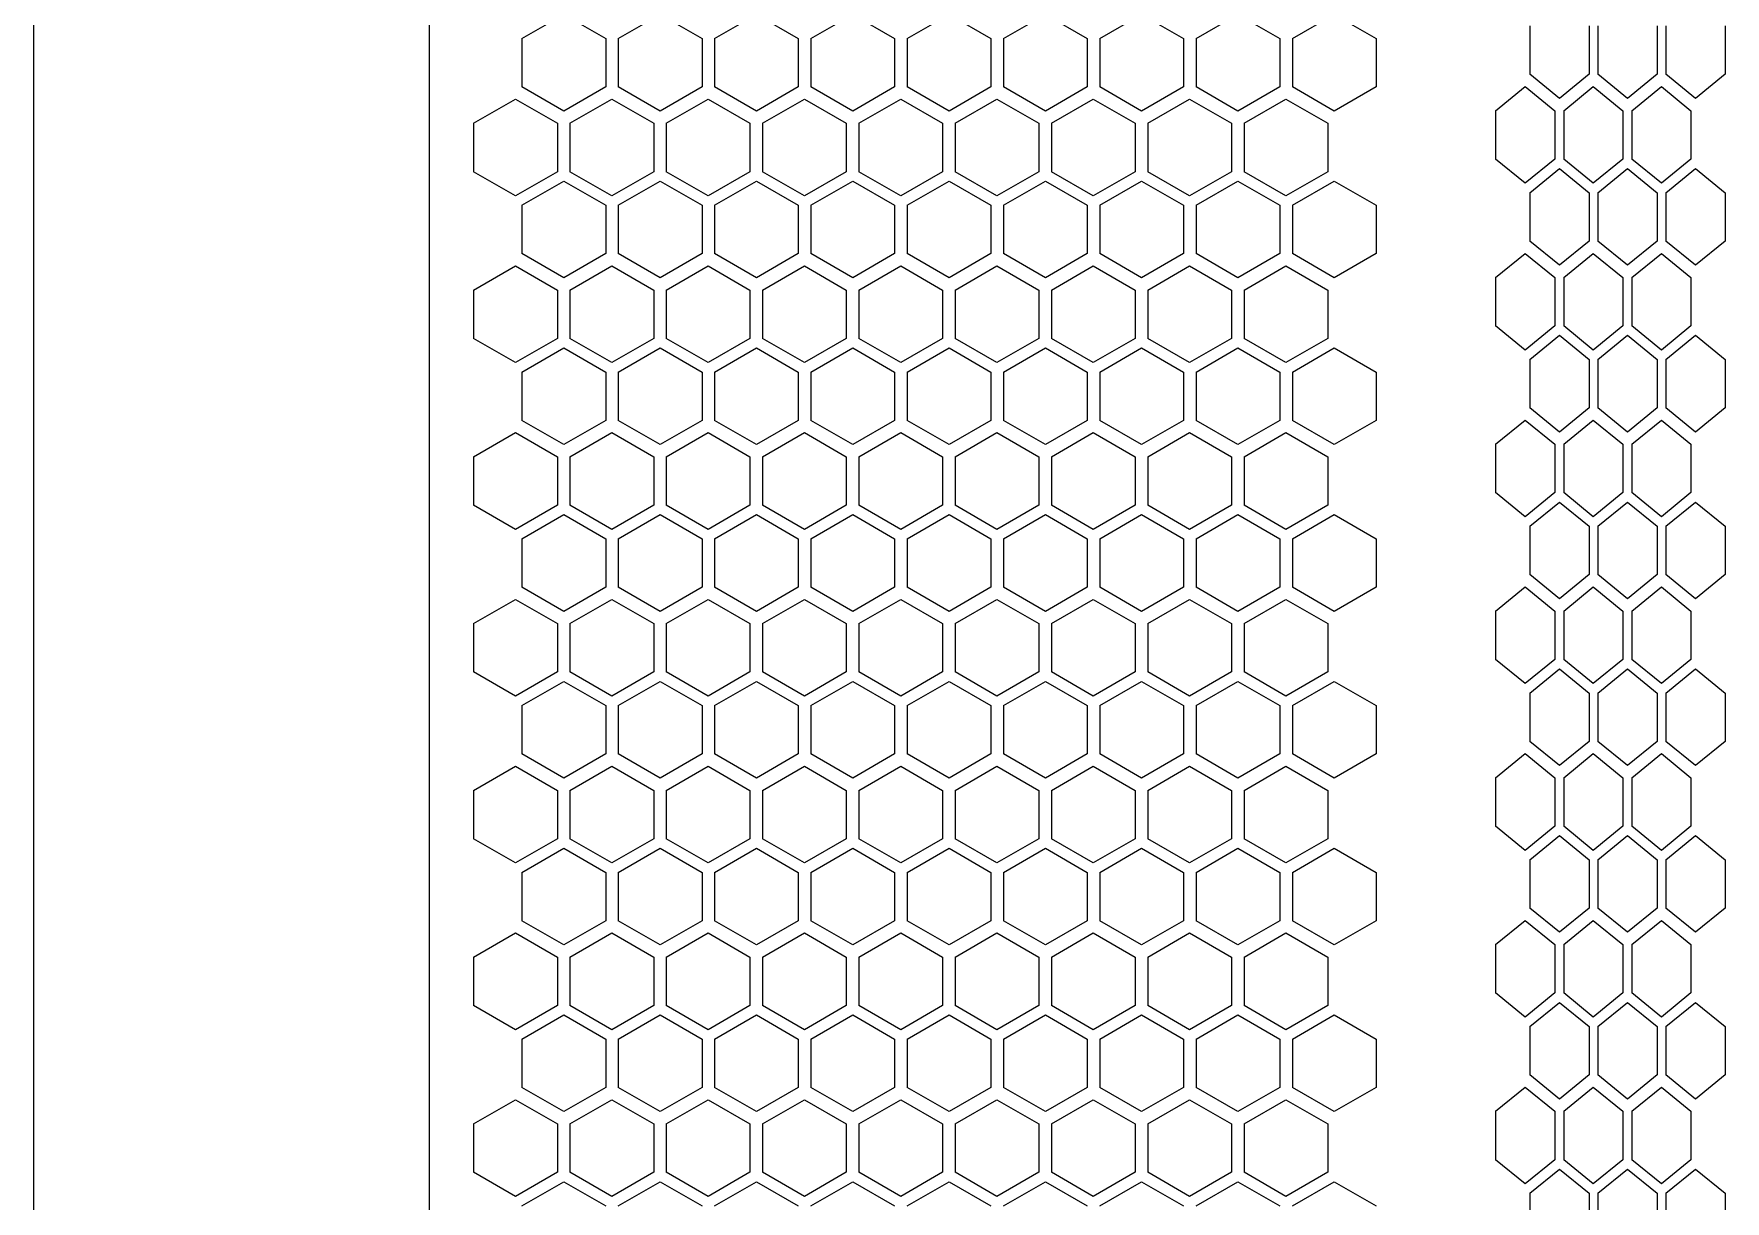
# Model space of a CAD drawing. Extents: x 61367 to 140945, y -1257 to 25588.
# Drawn here: x 72402.2 to 72563.8, y 15884 to 15995.5 of the extents above; entities that cross this region are included whole.
import ezdxf

# ---------------------------------------------------------------- set-up
doc = ezdxf.new("R2010")
doc.units = 0
doc.header["$MEASUREMENT"] = 0
doc.layers.get('0').update_dxf_attribs({"linetype": 'CONTINUOUS'})
doc.layers.add('4215-0412-2_0', color=7, linetype='CONTINUOUS')

# ---------------------------------------------------------------- blocks, each defined once
blk = doc.blocks.new('ERGRTHTHRT')
at = {"layer": '4215-0412-2_0', "color": 7, "linetype": 'Continuous'}
for p, q in [((-37849.25, -68019.48), (-37849.25, -67590.88)), ((-37887.05, -68016.48), (-37887.05, -67593.88)), ((-37840.41, -67698.57), (-37836.41, -67696.26)), ((-37836.41, -67696.26), (-37832.41, -67698.57)), ((-37831.21, -67698.57), (-37827.21, -67696.26)), ((-37827.21, -67696.26), (-37823.21, -67698.57)), ((-37822.01, -67698.57), (-37818.01, -67696.26)), ((-37818.01, -67696.26), (-37814.01, -67698.57)), ((-37812.81, -67698.57), (-37808.81, -67696.26)), ((-37808.81, -67696.26), (-37804.81, -67698.57)), ((-37803.61, -67698.57), (-37799.61, -67696.26)), ((-37799.61, -67696.26), (-37795.61, -67698.57)), ((-37794.41, -67698.57), (-37790.41, -67696.26)), ((-37790.41, -67696.26), (-37786.41, -67698.57)), ((-37785.21, -67698.57), (-37781.21, -67696.26)), ((-37781.21, -67696.26), (-37777.21, -67698.57)), ((-37776.01, -67698.57), (-37772.01, -67696.26)), ((-37772.01, -67696.26), (-37768.01, -67698.57)), ((-37766.81, -67698.57), (-37762.81, -67696.26)), ((-37762.81, -67696.26), (-37758.81, -67698.57)), ((-37744.13, -67697.37), (-37744.13, -67701.99)), ((-37738.47, -67697.37), (-37738.47, -67701.99)), ((-37737.62, -67697.37), (-37737.62, -67701.99)), ((-37731.97, -67697.37), (-37731.97, -67701.99)), ((-37731.12, -67697.37), (-37731.12, -67701.99)), ((-37725.46, -67697.37), (-37725.46, -67701.99)), ((-37840.41, -67698.57), (-37840.41, -67703.19)), ((-37832.41, -67698.57), (-37832.41, -67703.19)), ((-37831.21, -67698.57), (-37831.21, -67703.19)), ((-37823.21, -67698.57), (-37823.21, -67703.19)), ((-37822.01, -67698.57), (-37822.01, -67703.19)), ((-37814.01, -67698.57), (-37814.01, -67703.19)), ((-37812.81, -67698.57), (-37812.81, -67703.19)), ((-37804.81, -67698.57), (-37804.81, -67703.19)), ((-37803.61, -67698.57), (-37803.61, -67703.19)), ((-37795.61, -67698.57), (-37795.61, -67703.19)), ((-37794.41, -67698.57), (-37794.41, -67703.19)), ((-37786.41, -67698.57), (-37786.41, -67703.19)), ((-37785.21, -67698.57), (-37785.21, -67703.19)), ((-37777.21, -67698.57), (-37777.21, -67703.19)), ((-37776.01, -67698.57), (-37776.01, -67703.19)), ((-37768.01, -67698.57), (-37768.01, -67703.19)), ((-37766.81, -67698.57), (-37766.81, -67703.19)), ((-37758.81, -67698.57), (-37758.81, -67703.19)), ((-37836.41, -67705.5), (-37840.41, -67703.19)), ((-37832.41, -67703.19), (-37836.41, -67705.5)), ((-37827.21, -67705.5), (-37831.21, -67703.19)), ((-37823.21, -67703.19), (-37827.21, -67705.5)), ((-37818.01, -67705.5), (-37822.01, -67703.19)), ((-37814.01, -67703.19), (-37818.01, -67705.5)), ((-37808.81, -67705.5), (-37812.81, -67703.19)), ((-37804.81, -67703.19), (-37808.81, -67705.5)), ((-37799.61, -67705.5), (-37803.61, -67703.19)), ((-37795.61, -67703.19), (-37799.61, -67705.5)), ((-37790.41, -67705.5), (-37794.41, -67703.19)), ((-37786.41, -67703.19), (-37790.41, -67705.5)), ((-37781.21, -67705.5), (-37785.21, -67703.19)), ((-37777.21, -67703.19), (-37781.21, -67705.5)), ((-37772.01, -67705.5), (-37776.01, -67703.19)), ((-37768.01, -67703.19), (-37772.01, -67705.5)), ((-37762.81, -67705.5), (-37766.81, -67703.19)), ((-37758.81, -67703.19), (-37762.81, -67705.5)), ((-37747.4, -67705.47), (-37744.57, -67703.16)), ((-37744.57, -67703.16), (-37741.74, -67705.47)), ((-37741.3, -67704.3), (-37744.13, -67701.99)), ((-37738.47, -67701.99), (-37741.3, -67704.3)), ((-37740.89, -67705.47), (-37738.06, -67703.16)), ((-37738.06, -67703.16), (-37735.23, -67705.47)), ((-37734.8, -67704.3), (-37737.62, -67701.99)), ((-37731.97, -67701.99), (-37734.8, -67704.3)), ((-37734.39, -67705.47), (-37731.56, -67703.16)), ((-37731.56, -67703.16), (-37728.73, -67705.47)), ((-37728.29, -67704.3), (-37731.12, -67701.99)), ((-37725.46, -67701.99), (-37728.29, -67704.3)), ((-37845.03, -67706.67), (-37841.03, -67704.36)), ((-37841.03, -67704.36), (-37837.03, -67706.67)), ((-37835.83, -67706.67), (-37831.83, -67704.36)), ((-37831.83, -67704.36), (-37827.83, -67706.67)), ((-37826.63, -67706.67), (-37822.63, -67704.36)), ((-37822.63, -67704.36), (-37818.63, -67706.67)), ((-37817.43, -67706.67), (-37813.43, -67704.36)), ((-37813.43, -67704.36), (-37809.43, -67706.67)), ((-37808.23, -67706.67), (-37804.23, -67704.36)), ((-37804.23, -67704.36), (-37800.23, -67706.67)), ((-37799.03, -67706.67), (-37795.03, -67704.36)), ((-37795.03, -67704.36), (-37791.03, -67706.67)), ((-37789.83, -67706.67), (-37785.83, -67704.36)), ((-37785.83, -67704.36), (-37781.83, -67706.67)), ((-37780.63, -67706.67), (-37776.63, -67704.36)), ((-37776.63, -67704.36), (-37772.63, -67706.67)), ((-37771.43, -67706.67), (-37767.43, -67704.36)), ((-37767.43, -67704.36), (-37763.43, -67706.67)), ((-37747.4, -67705.47), (-37747.4, -67710.09)), ((-37741.74, -67705.47), (-37741.74, -67710.09)), ((-37740.89, -67705.47), (-37740.89, -67710.09)), ((-37735.23, -67705.47), (-37735.23, -67710.09)), ((-37734.39, -67705.47), (-37734.39, -67710.09)), ((-37728.73, -67705.47), (-37728.73, -67710.09)), ((-37845.03, -67706.67), (-37845.03, -67711.29)), ((-37837.03, -67706.67), (-37837.03, -67711.29)), ((-37835.83, -67706.67), (-37835.83, -67711.29)), ((-37827.83, -67706.67), (-37827.83, -67711.29)), ((-37826.63, -67706.67), (-37826.63, -67711.29)), ((-37818.63, -67706.67), (-37818.63, -67711.29)), ((-37817.43, -67706.67), (-37817.43, -67711.29)), ((-37809.43, -67706.67), (-37809.43, -67711.29)), ((-37808.23, -67706.67), (-37808.23, -67711.29)), ((-37800.23, -67706.67), (-37800.23, -67711.29)), ((-37799.03, -67706.67), (-37799.03, -67711.29)), ((-37791.03, -67706.67), (-37791.03, -67711.29)), ((-37789.83, -67706.67), (-37789.83, -67711.29)), ((-37781.83, -67706.67), (-37781.83, -67711.29)), ((-37780.63, -67706.67), (-37780.63, -67711.29)), ((-37772.63, -67706.67), (-37772.63, -67711.29)), ((-37771.43, -67706.67), (-37771.43, -67711.29)), ((-37763.43, -67706.67), (-37763.43, -67711.29)), ((-37841.03, -67713.6), (-37845.03, -67711.29)), ((-37837.03, -67711.29), (-37841.03, -67713.6)), ((-37831.83, -67713.6), (-37835.83, -67711.29)), ((-37827.83, -67711.29), (-37831.83, -67713.6)), ((-37822.63, -67713.6), (-37826.63, -67711.29)), ((-37818.63, -67711.29), (-37822.63, -67713.6)), ((-37813.43, -67713.6), (-37817.43, -67711.29)), ((-37809.43, -67711.29), (-37813.43, -67713.6)), ((-37804.23, -67713.6), (-37808.23, -67711.29)), ((-37800.23, -67711.29), (-37804.23, -67713.6)), ((-37795.03, -67713.6), (-37799.03, -67711.29)), ((-37791.03, -67711.29), (-37795.03, -67713.6)), ((-37785.83, -67713.6), (-37789.83, -67711.29)), ((-37781.83, -67711.29), (-37785.83, -67713.6)), ((-37776.63, -67713.6), (-37780.63, -67711.29)), ((-37772.63, -67711.29), (-37776.63, -67713.6)), ((-37767.43, -67713.6), (-37771.43, -67711.29)), ((-37763.43, -67711.29), (-37767.43, -67713.6)), ((-37744.57, -67712.4), (-37747.4, -67710.09)), ((-37741.74, -67710.09), (-37744.57, -67712.4)), ((-37744.13, -67713.3), (-37741.3, -67710.99)), ((-37741.3, -67710.99), (-37738.47, -67713.3)), ((-37738.06, -67712.4), (-37740.89, -67710.09)), ((-37735.23, -67710.09), (-37738.06, -67712.4)), ((-37737.62, -67713.3), (-37734.8, -67710.99)), ((-37734.8, -67710.99), (-37731.97, -67713.3)), ((-37731.56, -67712.4), (-37734.39, -67710.09)), ((-37728.73, -67710.09), (-37731.56, -67712.4)), ((-37731.12, -67713.3), (-37728.29, -67710.99)), ((-37728.29, -67710.99), (-37725.46, -67713.3)), ((-37840.41, -67714.5), (-37836.41, -67712.19)), ((-37836.41, -67712.19), (-37832.41, -67714.5)), ((-37831.21, -67714.5), (-37827.21, -67712.19)), ((-37827.21, -67712.19), (-37823.21, -67714.5)), ((-37822.01, -67714.5), (-37818.01, -67712.19)), ((-37818.01, -67712.19), (-37814.01, -67714.5)), ((-37812.81, -67714.5), (-37808.81, -67712.19)), ((-37808.81, -67712.19), (-37804.81, -67714.5)), ((-37803.61, -67714.5), (-37799.61, -67712.19)), ((-37799.61, -67712.19), (-37795.61, -67714.5)), ((-37794.41, -67714.5), (-37790.41, -67712.19)), ((-37790.41, -67712.19), (-37786.41, -67714.5)), ((-37785.21, -67714.5), (-37781.21, -67712.19)), ((-37781.21, -67712.19), (-37777.21, -67714.5)), ((-37776.01, -67714.5), (-37772.01, -67712.19)), ((-37772.01, -67712.19), (-37768.01, -67714.5)), ((-37766.81, -67714.5), (-37762.81, -67712.19)), ((-37762.81, -67712.19), (-37758.81, -67714.5)), ((-37840.41, -67714.5), (-37840.41, -67719.12)), ((-37832.41, -67714.5), (-37832.41, -67719.12)), ((-37831.21, -67714.5), (-37831.21, -67719.12)), ((-37823.21, -67714.5), (-37823.21, -67719.12)), ((-37822.01, -67714.5), (-37822.01, -67719.12)), ((-37814.01, -67714.5), (-37814.01, -67719.12)), ((-37812.81, -67714.5), (-37812.81, -67719.12)), ((-37804.81, -67714.5), (-37804.81, -67719.12)), ((-37803.61, -67714.5), (-37803.61, -67719.12)), ((-37795.61, -67714.5), (-37795.61, -67719.12)), ((-37794.41, -67714.5), (-37794.41, -67719.12)), ((-37786.41, -67714.5), (-37786.41, -67719.12)), ((-37785.21, -67714.5), (-37785.21, -67719.12)), ((-37777.21, -67714.5), (-37777.21, -67719.12)), ((-37776.01, -67714.5), (-37776.01, -67719.12)), ((-37768.01, -67714.5), (-37768.01, -67719.12)), ((-37766.81, -67714.5), (-37766.81, -67719.12)), ((-37758.81, -67714.5), (-37758.81, -67719.12)), ((-37744.13, -67713.3), (-37744.13, -67717.92)), ((-37738.47, -67713.3), (-37738.47, -67717.92)), ((-37737.62, -67713.3), (-37737.62, -67717.92)), ((-37731.97, -67713.3), (-37731.97, -67717.92)), ((-37731.12, -67713.3), (-37731.12, -67717.92)), ((-37725.46, -67713.3), (-37725.46, -67717.92)), ((-37836.41, -67721.43), (-37840.41, -67719.12)), ((-37832.41, -67719.12), (-37836.41, -67721.43)), ((-37827.21, -67721.43), (-37831.21, -67719.12)), ((-37823.21, -67719.12), (-37827.21, -67721.43)), ((-37818.01, -67721.43), (-37822.01, -67719.12)), ((-37814.01, -67719.12), (-37818.01, -67721.43)), ((-37808.81, -67721.43), (-37812.81, -67719.12)), ((-37804.81, -67719.12), (-37808.81, -67721.43)), ((-37799.61, -67721.43), (-37803.61, -67719.12)), ((-37795.61, -67719.12), (-37799.61, -67721.43)), ((-37790.41, -67721.43), (-37794.41, -67719.12)), ((-37786.41, -67719.12), (-37790.41, -67721.43)), ((-37781.21, -67721.43), (-37785.21, -67719.12)), ((-37777.21, -67719.12), (-37781.21, -67721.43)), ((-37772.01, -67721.43), (-37776.01, -67719.12)), ((-37768.01, -67719.12), (-37772.01, -67721.43)), ((-37762.81, -67721.43), (-37766.81, -67719.12)), ((-37758.81, -67719.12), (-37762.81, -67721.43)), ((-37747.4, -67721.4), (-37744.57, -67719.09)), ((-37744.57, -67719.09), (-37741.74, -67721.4)), ((-37741.3, -67720.23), (-37744.13, -67717.92)), ((-37738.47, -67717.92), (-37741.3, -67720.23)), ((-37740.89, -67721.4), (-37738.06, -67719.09)), ((-37738.06, -67719.09), (-37735.23, -67721.4)), ((-37734.8, -67720.23), (-37737.62, -67717.92)), ((-37731.97, -67717.92), (-37734.8, -67720.23)), ((-37734.39, -67721.4), (-37731.56, -67719.09)), ((-37731.56, -67719.09), (-37728.73, -67721.4)), ((-37728.29, -67720.23), (-37731.12, -67717.92)), ((-37725.46, -67717.92), (-37728.29, -67720.23)), ((-37845.03, -67722.6), (-37841.03, -67720.29)), ((-37841.03, -67720.29), (-37837.03, -67722.6)), ((-37835.83, -67722.6), (-37831.83, -67720.29)), ((-37831.83, -67720.29), (-37827.83, -67722.6)), ((-37826.63, -67722.6), (-37822.63, -67720.29)), ((-37822.63, -67720.29), (-37818.63, -67722.6)), ((-37817.43, -67722.6), (-37813.43, -67720.29)), ((-37813.43, -67720.29), (-37809.43, -67722.6)), ((-37808.23, -67722.6), (-37804.23, -67720.29)), ((-37804.23, -67720.29), (-37800.23, -67722.6)), ((-37799.03, -67722.6), (-37795.03, -67720.29)), ((-37795.03, -67720.29), (-37791.03, -67722.6)), ((-37789.83, -67722.6), (-37785.83, -67720.29)), ((-37785.83, -67720.29), (-37781.83, -67722.6)), ((-37780.63, -67722.6), (-37776.63, -67720.29)), ((-37776.63, -67720.29), (-37772.63, -67722.6)), ((-37771.43, -67722.6), (-37767.43, -67720.29)), ((-37767.43, -67720.29), (-37763.43, -67722.6)), ((-37845.03, -67722.6), (-37845.03, -67727.22)), ((-37837.03, -67722.6), (-37837.03, -67727.22)), ((-37835.83, -67722.6), (-37835.83, -67727.22)), ((-37827.83, -67722.6), (-37827.83, -67727.22)), ((-37826.63, -67722.6), (-37826.63, -67727.22)), ((-37818.63, -67722.6), (-37818.63, -67727.22)), ((-37817.43, -67722.6), (-37817.43, -67727.22)), ((-37809.43, -67722.6), (-37809.43, -67727.22)), ((-37808.23, -67722.6), (-37808.23, -67727.22)), ((-37800.23, -67722.6), (-37800.23, -67727.22)), ((-37799.03, -67722.6), (-37799.03, -67727.22)), ((-37791.03, -67722.6), (-37791.03, -67727.22)), ((-37789.83, -67722.6), (-37789.83, -67727.22)), ((-37781.83, -67722.6), (-37781.83, -67727.22)), ((-37780.63, -67722.6), (-37780.63, -67727.22)), ((-37772.63, -67722.6), (-37772.63, -67727.22)), ((-37771.43, -67722.6), (-37771.43, -67727.22)), ((-37763.43, -67722.6), (-37763.43, -67727.22)), ((-37747.4, -67721.4), (-37747.4, -67726.02)), ((-37741.74, -67721.4), (-37741.74, -67726.02)), ((-37740.89, -67721.4), (-37740.89, -67726.02)), ((-37735.23, -67721.4), (-37735.23, -67726.02)), ((-37734.39, -67721.4), (-37734.39, -67726.02)), ((-37728.73, -67721.4), (-37728.73, -67726.02)), ((-37841.03, -67729.53), (-37845.03, -67727.22)), ((-37837.03, -67727.22), (-37841.03, -67729.53)), ((-37831.83, -67729.53), (-37835.83, -67727.22)), ((-37827.83, -67727.22), (-37831.83, -67729.53)), ((-37822.63, -67729.53), (-37826.63, -67727.22)), ((-37818.63, -67727.22), (-37822.63, -67729.53)), ((-37813.43, -67729.53), (-37817.43, -67727.22)), ((-37809.43, -67727.22), (-37813.43, -67729.53)), ((-37804.23, -67729.53), (-37808.23, -67727.22)), ((-37800.23, -67727.22), (-37804.23, -67729.53)), ((-37795.03, -67729.53), (-37799.03, -67727.22)), ((-37791.03, -67727.22), (-37795.03, -67729.53)), ((-37785.83, -67729.53), (-37789.83, -67727.22)), ((-37781.83, -67727.22), (-37785.83, -67729.53)), ((-37776.63, -67729.53), (-37780.63, -67727.22)), ((-37772.63, -67727.22), (-37776.63, -67729.53)), ((-37767.43, -67729.53), (-37771.43, -67727.22)), ((-37763.43, -67727.22), (-37767.43, -67729.53)), ((-37744.57, -67728.33), (-37747.4, -67726.02)), ((-37741.74, -67726.02), (-37744.57, -67728.33)), ((-37744.13, -67729.23), (-37741.3, -67726.92)), ((-37741.3, -67726.92), (-37738.47, -67729.23)), ((-37738.06, -67728.33), (-37740.89, -67726.02)), ((-37735.23, -67726.02), (-37738.06, -67728.33)), ((-37737.62, -67729.23), (-37734.8, -67726.92)), ((-37734.8, -67726.92), (-37731.97, -67729.23)), ((-37731.56, -67728.33), (-37734.39, -67726.02)), ((-37728.73, -67726.02), (-37731.56, -67728.33)), ((-37731.12, -67729.23), (-37728.29, -67726.92)), ((-37728.29, -67726.92), (-37725.46, -67729.23)), ((-37840.41, -67730.43), (-37836.41, -67728.12)), ((-37836.41, -67728.12), (-37832.41, -67730.43)), ((-37831.21, -67730.43), (-37827.21, -67728.12)), ((-37827.21, -67728.12), (-37823.21, -67730.43)), ((-37822.01, -67730.43), (-37818.01, -67728.12)), ((-37818.01, -67728.12), (-37814.01, -67730.43)), ((-37812.81, -67730.43), (-37808.81, -67728.12)), ((-37808.81, -67728.12), (-37804.81, -67730.43)), ((-37803.61, -67730.43), (-37799.61, -67728.12)), ((-37799.61, -67728.12), (-37795.61, -67730.43)), ((-37794.41, -67730.43), (-37790.41, -67728.12)), ((-37790.41, -67728.12), (-37786.41, -67730.43)), ((-37785.21, -67730.43), (-37781.21, -67728.12)), ((-37781.21, -67728.12), (-37777.21, -67730.43)), ((-37776.01, -67730.43), (-37772.01, -67728.12)), ((-37772.01, -67728.12), (-37768.01, -67730.43)), ((-37766.81, -67730.43), (-37762.81, -67728.12)), ((-37762.81, -67728.12), (-37758.81, -67730.43)), ((-37840.41, -67730.43), (-37840.41, -67735.05)), ((-37832.41, -67730.43), (-37832.41, -67735.05)), ((-37831.21, -67730.43), (-37831.21, -67735.05)), ((-37823.21, -67730.43), (-37823.21, -67735.05)), ((-37822.01, -67730.43), (-37822.01, -67735.05)), ((-37814.01, -67730.43), (-37814.01, -67735.05)), ((-37812.81, -67730.43), (-37812.81, -67735.05)), ((-37804.81, -67730.43), (-37804.81, -67735.05)), ((-37803.61, -67730.43), (-37803.61, -67735.05)), ((-37795.61, -67730.43), (-37795.61, -67735.05)), ((-37794.41, -67730.43), (-37794.41, -67735.05)), ((-37786.41, -67730.43), (-37786.41, -67735.05)), ((-37785.21, -67730.43), (-37785.21, -67735.05)), ((-37777.21, -67730.43), (-37777.21, -67735.05)), ((-37776.01, -67730.43), (-37776.01, -67735.05)), ((-37768.01, -67730.43), (-37768.01, -67735.05)), ((-37766.81, -67730.43), (-37766.81, -67735.05)), ((-37758.81, -67730.43), (-37758.81, -67735.05)), ((-37744.13, -67729.23), (-37744.13, -67733.85)), ((-37738.47, -67729.23), (-37738.47, -67733.85)), ((-37737.62, -67729.23), (-37737.62, -67733.85)), ((-37731.97, -67729.23), (-37731.97, -67733.85)), ((-37731.12, -67729.23), (-37731.12, -67733.85)), ((-37725.46, -67729.23), (-37725.46, -67733.85)), ((-37741.3, -67736.16), (-37744.13, -67733.85)), ((-37738.47, -67733.85), (-37741.3, -67736.16)), ((-37734.8, -67736.16), (-37737.62, -67733.85)), ((-37731.97, -67733.85), (-37734.8, -67736.16)), ((-37728.29, -67736.16), (-37731.12, -67733.85)), ((-37725.46, -67733.85), (-37728.29, -67736.16)), ((-37836.41, -67737.36), (-37840.41, -67735.05)), ((-37832.41, -67735.05), (-37836.41, -67737.36)), ((-37827.21, -67737.36), (-37831.21, -67735.05)), ((-37823.21, -67735.05), (-37827.21, -67737.36)), ((-37818.01, -67737.36), (-37822.01, -67735.05)), ((-37814.01, -67735.05), (-37818.01, -67737.36)), ((-37808.81, -67737.36), (-37812.81, -67735.05)), ((-37804.81, -67735.05), (-37808.81, -67737.36)), ((-37799.61, -67737.36), (-37803.61, -67735.05)), ((-37795.61, -67735.05), (-37799.61, -67737.36)), ((-37790.41, -67737.36), (-37794.41, -67735.05)), ((-37786.41, -67735.05), (-37790.41, -67737.36)), ((-37781.21, -67737.36), (-37785.21, -67735.05)), ((-37777.21, -67735.05), (-37781.21, -67737.36)), ((-37772.01, -67737.36), (-37776.01, -67735.05)), ((-37768.01, -67735.05), (-37772.01, -67737.36)), ((-37762.81, -67737.36), (-37766.81, -67735.05)), ((-37758.81, -67735.05), (-37762.81, -67737.36)), ((-37747.4, -67737.33), (-37744.57, -67735.02)), ((-37744.57, -67735.02), (-37741.74, -67737.33)), ((-37740.89, -67737.33), (-37738.06, -67735.02)), ((-37738.06, -67735.02), (-37735.23, -67737.33)), ((-37734.39, -67737.33), (-37731.56, -67735.02)), ((-37731.56, -67735.02), (-37728.73, -67737.33)), ((-37845.03, -67738.53), (-37841.03, -67736.22)), ((-37841.03, -67736.22), (-37837.03, -67738.53)), ((-37835.83, -67738.53), (-37831.83, -67736.22)), ((-37831.83, -67736.22), (-37827.83, -67738.53)), ((-37826.63, -67738.53), (-37822.63, -67736.22)), ((-37822.63, -67736.22), (-37818.63, -67738.53)), ((-37817.43, -67738.53), (-37813.43, -67736.22)), ((-37813.43, -67736.22), (-37809.43, -67738.53)), ((-37808.23, -67738.53), (-37804.23, -67736.22)), ((-37804.23, -67736.22), (-37800.23, -67738.53)), ((-37799.03, -67738.53), (-37795.03, -67736.22)), ((-37795.03, -67736.22), (-37791.03, -67738.53)), ((-37789.83, -67738.53), (-37785.83, -67736.22)), ((-37785.83, -67736.22), (-37781.83, -67738.53)), ((-37780.63, -67738.53), (-37776.63, -67736.22)), ((-37776.63, -67736.22), (-37772.63, -67738.53)), ((-37771.43, -67738.53), (-37767.43, -67736.22)), ((-37767.43, -67736.22), (-37763.43, -67738.53)), ((-37845.03, -67738.53), (-37845.03, -67743.15)), ((-37837.03, -67738.53), (-37837.03, -67743.15)), ((-37835.83, -67738.53), (-37835.83, -67743.15)), ((-37827.83, -67738.53), (-37827.83, -67743.15)), ((-37826.63, -67738.53), (-37826.63, -67743.15)), ((-37818.63, -67738.53), (-37818.63, -67743.15)), ((-37817.43, -67738.53), (-37817.43, -67743.15)), ((-37809.43, -67738.53), (-37809.43, -67743.15)), ((-37808.23, -67738.53), (-37808.23, -67743.15)), ((-37800.23, -67738.53), (-37800.23, -67743.15)), ((-37799.03, -67738.53), (-37799.03, -67743.15)), ((-37791.03, -67738.53), (-37791.03, -67743.15)), ((-37789.83, -67738.53), (-37789.83, -67743.15)), ((-37781.83, -67738.53), (-37781.83, -67743.15)), ((-37780.63, -67738.53), (-37780.63, -67743.15)), ((-37772.63, -67738.53), (-37772.63, -67743.15)), ((-37771.43, -67738.53), (-37771.43, -67743.15)), ((-37763.43, -67738.53), (-37763.43, -67743.15)), ((-37747.4, -67737.33), (-37747.4, -67741.95)), ((-37741.74, -67737.33), (-37741.74, -67741.95)), ((-37740.89, -67737.33), (-37740.89, -67741.95)), ((-37735.23, -67737.33), (-37735.23, -67741.95)), ((-37734.39, -67737.33), (-37734.39, -67741.95)), ((-37728.73, -67737.33), (-37728.73, -67741.95)), ((-37744.57, -67744.26), (-37747.4, -67741.95)), ((-37741.74, -67741.95), (-37744.57, -67744.26)), ((-37738.06, -67744.26), (-37740.89, -67741.95)), ((-37735.23, -67741.95), (-37738.06, -67744.26)), ((-37731.56, -67744.26), (-37734.39, -67741.95)), ((-37728.73, -67741.95), (-37731.56, -67744.26)), ((-37841.03, -67745.46), (-37845.03, -67743.15)), ((-37837.03, -67743.15), (-37841.03, -67745.46)), ((-37831.83, -67745.46), (-37835.83, -67743.15)), ((-37827.83, -67743.15), (-37831.83, -67745.46)), ((-37822.63, -67745.46), (-37826.63, -67743.15)), ((-37818.63, -67743.15), (-37822.63, -67745.46)), ((-37813.43, -67745.46), (-37817.43, -67743.15)), ((-37809.43, -67743.15), (-37813.43, -67745.46)), ((-37804.23, -67745.46), (-37808.23, -67743.15)), ((-37800.23, -67743.15), (-37804.23, -67745.46)), ((-37795.03, -67745.46), (-37799.03, -67743.15)), ((-37791.03, -67743.15), (-37795.03, -67745.46)), ((-37785.83, -67745.46), (-37789.83, -67743.15)), ((-37781.83, -67743.15), (-37785.83, -67745.46)), ((-37776.63, -67745.46), (-37780.63, -67743.15)), ((-37772.63, -67743.15), (-37776.63, -67745.46)), ((-37767.43, -67745.46), (-37771.43, -67743.15)), ((-37763.43, -67743.15), (-37767.43, -67745.46)), ((-37744.13, -67745.16), (-37741.3, -67742.85)), ((-37741.3, -67742.85), (-37738.47, -67745.16)), ((-37737.62, -67745.16), (-37734.8, -67742.85)), ((-37734.8, -67742.85), (-37731.97, -67745.16)), ((-37731.12, -67745.16), (-37728.29, -67742.85)), ((-37728.29, -67742.85), (-37725.46, -67745.16)), ((-37840.41, -67746.36), (-37836.41, -67744.05)), ((-37836.41, -67744.05), (-37832.41, -67746.36)), ((-37831.21, -67746.36), (-37827.21, -67744.05)), ((-37827.21, -67744.05), (-37823.21, -67746.36)), ((-37822.01, -67746.36), (-37818.01, -67744.05)), ((-37818.01, -67744.05), (-37814.01, -67746.36)), ((-37812.81, -67746.36), (-37808.81, -67744.05)), ((-37808.81, -67744.05), (-37804.81, -67746.36)), ((-37803.61, -67746.36), (-37799.61, -67744.05)), ((-37799.61, -67744.05), (-37795.61, -67746.36)), ((-37794.41, -67746.36), (-37790.41, -67744.05)), ((-37790.41, -67744.05), (-37786.41, -67746.36)), ((-37785.21, -67746.36), (-37781.21, -67744.05)), ((-37781.21, -67744.05), (-37777.21, -67746.36)), ((-37776.01, -67746.36), (-37772.01, -67744.05)), ((-37772.01, -67744.05), (-37768.01, -67746.36)), ((-37766.81, -67746.36), (-37762.81, -67744.05)), ((-37762.81, -67744.05), (-37758.81, -67746.36)), ((-37744.13, -67745.16), (-37744.13, -67749.78)), ((-37738.47, -67745.16), (-37738.47, -67749.78)), ((-37737.62, -67745.16), (-37737.62, -67749.78)), ((-37731.97, -67745.16), (-37731.97, -67749.78)), ((-37731.12, -67745.16), (-37731.12, -67749.78)), ((-37725.46, -67745.16), (-37725.46, -67749.78)), ((-37840.41, -67746.36), (-37840.41, -67750.98)), ((-37832.41, -67746.36), (-37832.41, -67750.98)), ((-37831.21, -67746.36), (-37831.21, -67750.98)), ((-37823.21, -67746.36), (-37823.21, -67750.98)), ((-37822.01, -67746.36), (-37822.01, -67750.98)), ((-37814.01, -67746.36), (-37814.01, -67750.98)), ((-37812.81, -67746.36), (-37812.81, -67750.98)), ((-37804.81, -67746.36), (-37804.81, -67750.98)), ((-37803.61, -67746.36), (-37803.61, -67750.98)), ((-37795.61, -67746.36), (-37795.61, -67750.98)), ((-37794.41, -67746.36), (-37794.41, -67750.98)), ((-37786.41, -67746.36), (-37786.41, -67750.98)), ((-37785.21, -67746.36), (-37785.21, -67750.98)), ((-37777.21, -67746.36), (-37777.21, -67750.98)), ((-37776.01, -67746.36), (-37776.01, -67750.98)), ((-37768.01, -67746.36), (-37768.01, -67750.98)), ((-37766.81, -67746.36), (-37766.81, -67750.98)), ((-37758.81, -67746.36), (-37758.81, -67750.98)), ((-37741.3, -67752.09), (-37744.13, -67749.78)), ((-37738.47, -67749.78), (-37741.3, -67752.09)), ((-37734.8, -67752.09), (-37737.62, -67749.78)), ((-37731.97, -67749.78), (-37734.8, -67752.09)), ((-37728.29, -67752.09), (-37731.12, -67749.78)), ((-37725.46, -67749.78), (-37728.29, -67752.09)), ((-37836.41, -67753.29), (-37840.41, -67750.98)), ((-37832.41, -67750.98), (-37836.41, -67753.29)), ((-37827.21, -67753.29), (-37831.21, -67750.98)), ((-37823.21, -67750.98), (-37827.21, -67753.29)), ((-37818.01, -67753.29), (-37822.01, -67750.98)), ((-37814.01, -67750.98), (-37818.01, -67753.29)), ((-37808.81, -67753.29), (-37812.81, -67750.98)), ((-37804.81, -67750.98), (-37808.81, -67753.29)), ((-37799.61, -67753.29), (-37803.61, -67750.98)), ((-37795.61, -67750.98), (-37799.61, -67753.29)), ((-37790.41, -67753.29), (-37794.41, -67750.98)), ((-37786.41, -67750.98), (-37790.41, -67753.29)), ((-37781.21, -67753.29), (-37785.21, -67750.98)), ((-37777.21, -67750.98), (-37781.21, -67753.29)), ((-37772.01, -67753.29), (-37776.01, -67750.98)), ((-37768.01, -67750.98), (-37772.01, -67753.29)), ((-37762.81, -67753.29), (-37766.81, -67750.98)), ((-37758.81, -67750.98), (-37762.81, -67753.29)), ((-37747.4, -67753.26), (-37744.57, -67750.95)), ((-37744.57, -67750.95), (-37741.74, -67753.26)), ((-37740.89, -67753.26), (-37738.06, -67750.95)), ((-37738.06, -67750.95), (-37735.23, -67753.26)), ((-37734.39, -67753.26), (-37731.56, -67750.95)), ((-37731.56, -67750.95), (-37728.73, -67753.26)), ((-37845.03, -67754.46), (-37841.03, -67752.15)), ((-37841.03, -67752.15), (-37837.03, -67754.46)), ((-37835.83, -67754.46), (-37831.83, -67752.15)), ((-37831.83, -67752.15), (-37827.83, -67754.46)), ((-37826.63, -67754.46), (-37822.63, -67752.15)), ((-37822.63, -67752.15), (-37818.63, -67754.46)), ((-37817.43, -67754.46), (-37813.43, -67752.15)), ((-37813.43, -67752.15), (-37809.43, -67754.46)), ((-37808.23, -67754.46), (-37804.23, -67752.15)), ((-37804.23, -67752.15), (-37800.23, -67754.46)), ((-37799.03, -67754.46), (-37795.03, -67752.15)), ((-37795.03, -67752.15), (-37791.03, -67754.46)), ((-37789.83, -67754.46), (-37785.83, -67752.15)), ((-37785.83, -67752.15), (-37781.83, -67754.46)), ((-37780.63, -67754.46), (-37776.63, -67752.15)), ((-37776.63, -67752.15), (-37772.63, -67754.46)), ((-37771.43, -67754.46), (-37767.43, -67752.15)), ((-37767.43, -67752.15), (-37763.43, -67754.46)), ((-37747.4, -67753.26), (-37747.4, -67757.88)), ((-37741.74, -67753.26), (-37741.74, -67757.88)), ((-37740.89, -67753.26), (-37740.89, -67757.88)), ((-37735.23, -67753.26), (-37735.23, -67757.88)), ((-37734.39, -67753.26), (-37734.39, -67757.88)), ((-37728.73, -67753.26), (-37728.73, -67757.88)), ((-37845.03, -67754.46), (-37845.03, -67759.08)), ((-37837.03, -67754.46), (-37837.03, -67759.08)), ((-37835.83, -67754.46), (-37835.83, -67759.08)), ((-37827.83, -67754.46), (-37827.83, -67759.08)), ((-37826.63, -67754.46), (-37826.63, -67759.08)), ((-37818.63, -67754.46), (-37818.63, -67759.08)), ((-37817.43, -67754.46), (-37817.43, -67759.08)), ((-37809.43, -67754.46), (-37809.43, -67759.08)), ((-37808.23, -67754.46), (-37808.23, -67759.08)), ((-37800.23, -67754.46), (-37800.23, -67759.08)), ((-37799.03, -67754.46), (-37799.03, -67759.08)), ((-37791.03, -67754.46), (-37791.03, -67759.08)), ((-37789.83, -67754.46), (-37789.83, -67759.08)), ((-37781.83, -67754.46), (-37781.83, -67759.08)), ((-37780.63, -67754.46), (-37780.63, -67759.08)), ((-37772.63, -67754.46), (-37772.63, -67759.08)), ((-37771.43, -67754.46), (-37771.43, -67759.08)), ((-37763.43, -67754.46), (-37763.43, -67759.08)), ((-37744.57, -67760.19), (-37747.4, -67757.88)), ((-37741.74, -67757.88), (-37744.57, -67760.19)), ((-37738.06, -67760.19), (-37740.89, -67757.88)), ((-37735.23, -67757.88), (-37738.06, -67760.19)), ((-37731.56, -67760.19), (-37734.39, -67757.88)), ((-37728.73, -67757.88), (-37731.56, -67760.19)), ((-37841.03, -67761.39), (-37845.03, -67759.08)), ((-37837.03, -67759.08), (-37841.03, -67761.39)), ((-37831.83, -67761.39), (-37835.83, -67759.08)), ((-37827.83, -67759.08), (-37831.83, -67761.39)), ((-37822.63, -67761.39), (-37826.63, -67759.08)), ((-37818.63, -67759.08), (-37822.63, -67761.39)), ((-37813.43, -67761.39), (-37817.43, -67759.08)), ((-37809.43, -67759.08), (-37813.43, -67761.39)), ((-37804.23, -67761.39), (-37808.23, -67759.08)), ((-37800.23, -67759.08), (-37804.23, -67761.39)), ((-37795.03, -67761.39), (-37799.03, -67759.08)), ((-37791.03, -67759.08), (-37795.03, -67761.39)), ((-37785.83, -67761.39), (-37789.83, -67759.08)), ((-37781.83, -67759.08), (-37785.83, -67761.39)), ((-37776.63, -67761.39), (-37780.63, -67759.08)), ((-37772.63, -67759.08), (-37776.63, -67761.39)), ((-37767.43, -67761.39), (-37771.43, -67759.08)), ((-37763.43, -67759.08), (-37767.43, -67761.39)), ((-37744.13, -67761.09), (-37741.3, -67758.78)), ((-37741.3, -67758.78), (-37738.47, -67761.09)), ((-37737.62, -67761.09), (-37734.8, -67758.78)), ((-37734.8, -67758.78), (-37731.97, -67761.09)), ((-37731.12, -67761.09), (-37728.29, -67758.78)), ((-37728.29, -67758.78), (-37725.46, -67761.09)), ((-37840.41, -67762.29), (-37836.41, -67759.98)), ((-37836.41, -67759.98), (-37832.41, -67762.29)), ((-37831.21, -67762.29), (-37827.21, -67759.98)), ((-37827.21, -67759.98), (-37823.21, -67762.29)), ((-37822.01, -67762.29), (-37818.01, -67759.98)), ((-37818.01, -67759.98), (-37814.01, -67762.29)), ((-37812.81, -67762.29), (-37808.81, -67759.98)), ((-37808.81, -67759.98), (-37804.81, -67762.29)), ((-37803.61, -67762.29), (-37799.61, -67759.98)), ((-37799.61, -67759.98), (-37795.61, -67762.29)), ((-37794.41, -67762.29), (-37790.41, -67759.98)), ((-37790.41, -67759.98), (-37786.41, -67762.29)), ((-37785.21, -67762.29), (-37781.21, -67759.98)), ((-37781.21, -67759.98), (-37777.21, -67762.29)), ((-37776.01, -67762.29), (-37772.01, -67759.98)), ((-37772.01, -67759.98), (-37768.01, -67762.29)), ((-37766.81, -67762.29), (-37762.81, -67759.98)), ((-37762.81, -67759.98), (-37758.81, -67762.29)), ((-37744.13, -67761.09), (-37744.13, -67765.71)), ((-37738.47, -67761.09), (-37738.47, -67765.71)), ((-37737.62, -67761.09), (-37737.62, -67765.71)), ((-37731.97, -67761.09), (-37731.97, -67765.71)), ((-37731.12, -67761.09), (-37731.12, -67765.71)), ((-37725.46, -67761.09), (-37725.46, -67765.71)), ((-37840.41, -67762.29), (-37840.41, -67766.91)), ((-37832.41, -67762.29), (-37832.41, -67766.91)), ((-37831.21, -67762.29), (-37831.21, -67766.91)), ((-37823.21, -67762.29), (-37823.21, -67766.91)), ((-37822.01, -67762.29), (-37822.01, -67766.91)), ((-37814.01, -67762.29), (-37814.01, -67766.91)), ((-37812.81, -67762.29), (-37812.81, -67766.91)), ((-37804.81, -67762.29), (-37804.81, -67766.91)), ((-37803.61, -67762.29), (-37803.61, -67766.91)), ((-37795.61, -67762.29), (-37795.61, -67766.91)), ((-37794.41, -67762.29), (-37794.41, -67766.91)), ((-37786.41, -67762.29), (-37786.41, -67766.91)), ((-37785.21, -67762.29), (-37785.21, -67766.91)), ((-37777.21, -67762.29), (-37777.21, -67766.91)), ((-37776.01, -67762.29), (-37776.01, -67766.91)), ((-37768.01, -67762.29), (-37768.01, -67766.91)), ((-37766.81, -67762.29), (-37766.81, -67766.91)), ((-37758.81, -67762.29), (-37758.81, -67766.91)), ((-37741.3, -67768.02), (-37744.13, -67765.71)), ((-37738.47, -67765.71), (-37741.3, -67768.02)), ((-37734.8, -67768.02), (-37737.62, -67765.71)), ((-37731.97, -67765.71), (-37734.8, -67768.02)), ((-37728.29, -67768.02), (-37731.12, -67765.71)), ((-37725.46, -67765.71), (-37728.29, -67768.02)), ((-37836.41, -67769.22), (-37840.41, -67766.91)), ((-37832.41, -67766.91), (-37836.41, -67769.22)), ((-37827.21, -67769.22), (-37831.21, -67766.91)), ((-37823.21, -67766.91), (-37827.21, -67769.22)), ((-37818.01, -67769.22), (-37822.01, -67766.91)), ((-37814.01, -67766.91), (-37818.01, -67769.22)), ((-37808.81, -67769.22), (-37812.81, -67766.91)), ((-37804.81, -67766.91), (-37808.81, -67769.22)), ((-37799.61, -67769.22), (-37803.61, -67766.91)), ((-37795.61, -67766.91), (-37799.61, -67769.22)), ((-37790.41, -67769.22), (-37794.41, -67766.91)), ((-37786.41, -67766.91), (-37790.41, -67769.22)), ((-37781.21, -67769.22), (-37785.21, -67766.91)), ((-37777.21, -67766.91), (-37781.21, -67769.22)), ((-37772.01, -67769.22), (-37776.01, -67766.91)), ((-37768.01, -67766.91), (-37772.01, -67769.22)), ((-37762.81, -67769.22), (-37766.81, -67766.91)), ((-37758.81, -67766.91), (-37762.81, -67769.22)), ((-37747.4, -67769.19), (-37744.57, -67766.88)), ((-37744.57, -67766.88), (-37741.74, -67769.19)), ((-37740.89, -67769.19), (-37738.06, -67766.88)), ((-37738.06, -67766.88), (-37735.23, -67769.19)), ((-37734.39, -67769.19), (-37731.56, -67766.88)), ((-37731.56, -67766.88), (-37728.73, -67769.19)), ((-37845.03, -67770.39), (-37841.03, -67768.08)), ((-37841.03, -67768.08), (-37837.03, -67770.39)), ((-37835.83, -67770.39), (-37831.83, -67768.08)), ((-37831.83, -67768.08), (-37827.83, -67770.39)), ((-37826.63, -67770.39), (-37822.63, -67768.08)), ((-37822.63, -67768.08), (-37818.63, -67770.39)), ((-37817.43, -67770.39), (-37813.43, -67768.08)), ((-37813.43, -67768.08), (-37809.43, -67770.39)), ((-37808.23, -67770.39), (-37804.23, -67768.08)), ((-37804.23, -67768.08), (-37800.23, -67770.39)), ((-37799.03, -67770.39), (-37795.03, -67768.08)), ((-37795.03, -67768.08), (-37791.03, -67770.39)), ((-37789.83, -67770.39), (-37785.83, -67768.08)), ((-37785.83, -67768.08), (-37781.83, -67770.39)), ((-37780.63, -67770.39), (-37776.63, -67768.08)), ((-37776.63, -67768.08), (-37772.63, -67770.39)), ((-37771.43, -67770.39), (-37767.43, -67768.08)), ((-37767.43, -67768.08), (-37763.43, -67770.39)), ((-37747.4, -67769.19), (-37747.4, -67773.81)), ((-37741.74, -67769.19), (-37741.74, -67773.81)), ((-37740.89, -67769.19), (-37740.89, -67773.81)), ((-37735.23, -67769.19), (-37735.23, -67773.81)), ((-37734.39, -67769.19), (-37734.39, -67773.81)), ((-37728.73, -67769.19), (-37728.73, -67773.81)), ((-37845.03, -67770.39), (-37845.03, -67775.01)), ((-37837.03, -67770.39), (-37837.03, -67775.01)), ((-37835.83, -67770.39), (-37835.83, -67775.01)), ((-37827.83, -67770.39), (-37827.83, -67775.01)), ((-37826.63, -67770.39), (-37826.63, -67775.01)), ((-37818.63, -67770.39), (-37818.63, -67775.01)), ((-37817.43, -67770.39), (-37817.43, -67775.01)), ((-37809.43, -67770.39), (-37809.43, -67775.01)), ((-37808.23, -67770.39), (-37808.23, -67775.01)), ((-37800.23, -67770.39), (-37800.23, -67775.01)), ((-37799.03, -67770.39), (-37799.03, -67775.01)), ((-37791.03, -67770.39), (-37791.03, -67775.01)), ((-37789.83, -67770.39), (-37789.83, -67775.01)), ((-37781.83, -67770.39), (-37781.83, -67775.01)), ((-37780.63, -67770.39), (-37780.63, -67775.01)), ((-37772.63, -67770.39), (-37772.63, -67775.01)), ((-37771.43, -67770.39), (-37771.43, -67775.01)), ((-37763.43, -67770.39), (-37763.43, -67775.01)), ((-37744.57, -67776.12), (-37747.4, -67773.81)), ((-37741.74, -67773.81), (-37744.57, -67776.12)), ((-37738.06, -67776.12), (-37740.89, -67773.81)), ((-37735.23, -67773.81), (-37738.06, -67776.12)), ((-37731.56, -67776.12), (-37734.39, -67773.81)), ((-37728.73, -67773.81), (-37731.56, -67776.12)), ((-37841.03, -67777.32), (-37845.03, -67775.01)), ((-37837.03, -67775.01), (-37841.03, -67777.32)), ((-37840.41, -67778.22), (-37836.41, -67775.91)), ((-37836.41, -67775.91), (-37832.41, -67778.22)), ((-37831.83, -67777.32), (-37835.83, -67775.01)), ((-37827.83, -67775.01), (-37831.83, -67777.32)), ((-37831.21, -67778.22), (-37827.21, -67775.91)), ((-37827.21, -67775.91), (-37823.21, -67778.22)), ((-37822.63, -67777.32), (-37826.63, -67775.01)), ((-37818.63, -67775.01), (-37822.63, -67777.32)), ((-37822.01, -67778.22), (-37818.01, -67775.91)), ((-37818.01, -67775.91), (-37814.01, -67778.22)), ((-37813.43, -67777.32), (-37817.43, -67775.01)), ((-37809.43, -67775.01), (-37813.43, -67777.32)), ((-37812.81, -67778.22), (-37808.81, -67775.91)), ((-37808.81, -67775.91), (-37804.81, -67778.22)), ((-37804.23, -67777.32), (-37808.23, -67775.01)), ((-37800.23, -67775.01), (-37804.23, -67777.32)), ((-37803.61, -67778.22), (-37799.61, -67775.91)), ((-37799.61, -67775.91), (-37795.61, -67778.22)), ((-37795.03, -67777.32), (-37799.03, -67775.01)), ((-37791.03, -67775.01), (-37795.03, -67777.32)), ((-37794.41, -67778.22), (-37790.41, -67775.91)), ((-37790.41, -67775.91), (-37786.41, -67778.22)), ((-37785.83, -67777.32), (-37789.83, -67775.01)), ((-37781.83, -67775.01), (-37785.83, -67777.32)), ((-37785.21, -67778.22), (-37781.21, -67775.91)), ((-37781.21, -67775.91), (-37777.21, -67778.22)), ((-37776.63, -67777.32), (-37780.63, -67775.01)), ((-37772.63, -67775.01), (-37776.63, -67777.32)), ((-37776.01, -67778.22), (-37772.01, -67775.91)), ((-37772.01, -67775.91), (-37768.01, -67778.22)), ((-37767.43, -67777.32), (-37771.43, -67775.01)), ((-37763.43, -67775.01), (-37767.43, -67777.32)), ((-37766.81, -67778.22), (-37762.81, -67775.91)), ((-37762.81, -67775.91), (-37758.81, -67778.22)), ((-37744.13, -67777.02), (-37741.3, -67774.71)), ((-37741.3, -67774.71), (-37738.47, -67777.02)), ((-37737.62, -67777.02), (-37734.8, -67774.71)), ((-37734.8, -67774.71), (-37731.97, -67777.02)), ((-37731.12, -67777.02), (-37728.29, -67774.71)), ((-37728.29, -67774.71), (-37725.46, -67777.02)), ((-37744.13, -67777.02), (-37744.13, -67781.64)), ((-37738.47, -67777.02), (-37738.47, -67781.64)), ((-37737.62, -67777.02), (-37737.62, -67781.64)), ((-37731.97, -67777.02), (-37731.97, -67781.64)), ((-37731.12, -67777.02), (-37731.12, -67781.64)), ((-37725.46, -67777.02), (-37725.46, -67781.64)), ((-37840.41, -67778.22), (-37840.41, -67782.84)), ((-37832.41, -67778.22), (-37832.41, -67782.84)), ((-37831.21, -67778.22), (-37831.21, -67782.84)), ((-37823.21, -67778.22), (-37823.21, -67782.84)), ((-37822.01, -67778.22), (-37822.01, -67782.84)), ((-37814.01, -67778.22), (-37814.01, -67782.84)), ((-37812.81, -67778.22), (-37812.81, -67782.84)), ((-37804.81, -67778.22), (-37804.81, -67782.84)), ((-37803.61, -67778.22), (-37803.61, -67782.84)), ((-37795.61, -67778.22), (-37795.61, -67782.84)), ((-37794.41, -67778.22), (-37794.41, -67782.84)), ((-37786.41, -67778.22), (-37786.41, -67782.84)), ((-37785.21, -67778.22), (-37785.21, -67782.84)), ((-37777.21, -67778.22), (-37777.21, -67782.84)), ((-37776.01, -67778.22), (-37776.01, -67782.84)), ((-37768.01, -67778.22), (-37768.01, -67782.84)), ((-37766.81, -67778.22), (-37766.81, -67782.84)), ((-37758.81, -67778.22), (-37758.81, -67782.84)), ((-37741.3, -67783.95), (-37744.13, -67781.64)), ((-37738.47, -67781.64), (-37741.3, -67783.95)), ((-37734.8, -67783.95), (-37737.62, -67781.64)), ((-37731.97, -67781.64), (-37734.8, -67783.95)), ((-37728.29, -67783.95), (-37731.12, -67781.64)), ((-37725.46, -67781.64), (-37728.29, -67783.95)), ((-37845.03, -67786.32), (-37841.03, -67784.01)), ((-37841.03, -67784.01), (-37837.03, -67786.32)), ((-37836.41, -67785.15), (-37840.41, -67782.84)), ((-37832.41, -67782.84), (-37836.41, -67785.15)), ((-37835.83, -67786.32), (-37831.83, -67784.01)), ((-37831.83, -67784.01), (-37827.83, -67786.32)), ((-37827.21, -67785.15), (-37831.21, -67782.84)), ((-37823.21, -67782.84), (-37827.21, -67785.15)), ((-37826.63, -67786.32), (-37822.63, -67784.01)), ((-37822.63, -67784.01), (-37818.63, -67786.32)), ((-37818.01, -67785.15), (-37822.01, -67782.84)), ((-37814.01, -67782.84), (-37818.01, -67785.15)), ((-37817.43, -67786.32), (-37813.43, -67784.01)), ((-37813.43, -67784.01), (-37809.43, -67786.32)), ((-37808.81, -67785.15), (-37812.81, -67782.84)), ((-37804.81, -67782.84), (-37808.81, -67785.15)), ((-37808.23, -67786.32), (-37804.23, -67784.01)), ((-37804.23, -67784.01), (-37800.23, -67786.32)), ((-37799.61, -67785.15), (-37803.61, -67782.84)), ((-37795.61, -67782.84), (-37799.61, -67785.15)), ((-37799.03, -67786.32), (-37795.03, -67784.01)), ((-37795.03, -67784.01), (-37791.03, -67786.32)), ((-37790.41, -67785.15), (-37794.41, -67782.84)), ((-37786.41, -67782.84), (-37790.41, -67785.15)), ((-37789.83, -67786.32), (-37785.83, -67784.01)), ((-37785.83, -67784.01), (-37781.83, -67786.32)), ((-37781.21, -67785.15), (-37785.21, -67782.84)), ((-37777.21, -67782.84), (-37781.21, -67785.15)), ((-37780.63, -67786.32), (-37776.63, -67784.01)), ((-37776.63, -67784.01), (-37772.63, -67786.32)), ((-37772.01, -67785.15), (-37776.01, -67782.84)), ((-37768.01, -67782.84), (-37772.01, -67785.15)), ((-37771.43, -67786.32), (-37767.43, -67784.01)), ((-37767.43, -67784.01), (-37763.43, -67786.32)), ((-37762.81, -67785.15), (-37766.81, -67782.84)), ((-37758.81, -67782.84), (-37762.81, -67785.15)), ((-37747.4, -67785.12), (-37744.57, -67782.81)), ((-37744.57, -67782.81), (-37741.74, -67785.12)), ((-37740.89, -67785.12), (-37738.06, -67782.81)), ((-37738.06, -67782.81), (-37735.23, -67785.12)), ((-37734.39, -67785.12), (-37731.56, -67782.81)), ((-37731.56, -67782.81), (-37728.73, -67785.12)), ((-37747.4, -67785.12), (-37747.4, -67789.74)), ((-37741.74, -67785.12), (-37741.74, -67789.74)), ((-37740.89, -67785.12), (-37740.89, -67789.74)), ((-37735.23, -67785.12), (-37735.23, -67789.74)), ((-37734.39, -67785.12), (-37734.39, -67789.74)), ((-37728.73, -67785.12), (-37728.73, -67789.74)), ((-37845.03, -67786.32), (-37845.03, -67790.94)), ((-37837.03, -67786.32), (-37837.03, -67790.94)), ((-37835.83, -67786.32), (-37835.83, -67790.94)), ((-37827.83, -67786.32), (-37827.83, -67790.94)), ((-37826.63, -67786.32), (-37826.63, -67790.94)), ((-37818.63, -67786.32), (-37818.63, -67790.94)), ((-37817.43, -67786.32), (-37817.43, -67790.94)), ((-37809.43, -67786.32), (-37809.43, -67790.94)), ((-37808.23, -67786.32), (-37808.23, -67790.94)), ((-37800.23, -67786.32), (-37800.23, -67790.94)), ((-37799.03, -67786.32), (-37799.03, -67790.94)), ((-37791.03, -67786.32), (-37791.03, -67790.94)), ((-37789.83, -67786.32), (-37789.83, -67790.94)), ((-37781.83, -67786.32), (-37781.83, -67790.94)), ((-37780.63, -67786.32), (-37780.63, -67790.94)), ((-37772.63, -67786.32), (-37772.63, -67790.94)), ((-37771.43, -67786.32), (-37771.43, -67790.94)), ((-37763.43, -67786.32), (-37763.43, -67790.94)), ((-37744.57, -67792.05), (-37747.4, -67789.74)), ((-37741.74, -67789.74), (-37744.57, -67792.05)), ((-37738.06, -67792.05), (-37740.89, -67789.74)), ((-37735.23, -67789.74), (-37738.06, -67792.05)), ((-37731.56, -67792.05), (-37734.39, -67789.74)), ((-37728.73, -67789.74), (-37731.56, -67792.05)), ((-37841.03, -67793.25), (-37845.03, -67790.94)), ((-37837.03, -67790.94), (-37841.03, -67793.25)), ((-37840.41, -67794.15), (-37836.41, -67791.84)), ((-37836.41, -67791.84), (-37832.41, -67794.15)), ((-37831.83, -67793.25), (-37835.83, -67790.94)), ((-37827.83, -67790.94), (-37831.83, -67793.25)), ((-37831.21, -67794.15), (-37827.21, -67791.84)), ((-37827.21, -67791.84), (-37823.21, -67794.15)), ((-37822.63, -67793.25), (-37826.63, -67790.94)), ((-37818.63, -67790.94), (-37822.63, -67793.25)), ((-37822.01, -67794.15), (-37818.01, -67791.84)), ((-37818.01, -67791.84), (-37814.01, -67794.15)), ((-37813.43, -67793.25), (-37817.43, -67790.94)), ((-37809.43, -67790.94), (-37813.43, -67793.25)), ((-37812.81, -67794.15), (-37808.81, -67791.84)), ((-37808.81, -67791.84), (-37804.81, -67794.15)), ((-37804.23, -67793.25), (-37808.23, -67790.94)), ((-37800.23, -67790.94), (-37804.23, -67793.25)), ((-37803.61, -67794.15), (-37799.61, -67791.84)), ((-37799.61, -67791.84), (-37795.61, -67794.15)), ((-37795.03, -67793.25), (-37799.03, -67790.94)), ((-37791.03, -67790.94), (-37795.03, -67793.25)), ((-37794.41, -67794.15), (-37790.41, -67791.84)), ((-37790.41, -67791.84), (-37786.41, -67794.15)), ((-37785.83, -67793.25), (-37789.83, -67790.94)), ((-37781.83, -67790.94), (-37785.83, -67793.25)), ((-37785.21, -67794.15), (-37781.21, -67791.84)), ((-37781.21, -67791.84), (-37777.21, -67794.15)), ((-37776.63, -67793.25), (-37780.63, -67790.94)), ((-37772.63, -67790.94), (-37776.63, -67793.25)), ((-37776.01, -67794.15), (-37772.01, -67791.84)), ((-37772.01, -67791.84), (-37768.01, -67794.15)), ((-37767.43, -67793.25), (-37771.43, -67790.94)), ((-37763.43, -67790.94), (-37767.43, -67793.25)), ((-37766.81, -67794.15), (-37762.81, -67791.84)), ((-37762.81, -67791.84), (-37758.81, -67794.15)), ((-37744.13, -67792.95), (-37741.3, -67790.64)), ((-37741.3, -67790.64), (-37738.47, -67792.95)), ((-37737.62, -67792.95), (-37734.8, -67790.64)), ((-37734.8, -67790.64), (-37731.97, -67792.95)), ((-37731.12, -67792.95), (-37728.29, -67790.64)), ((-37728.29, -67790.64), (-37725.46, -67792.95)), ((-37744.13, -67792.95), (-37744.13, -67797.57)), ((-37738.47, -67792.95), (-37738.47, -67797.57)), ((-37737.62, -67792.95), (-37737.62, -67797.57)), ((-37731.97, -67792.95), (-37731.97, -67797.57)), ((-37731.12, -67792.95), (-37731.12, -67797.57)), ((-37725.46, -67792.95), (-37725.46, -67797.57)), ((-37840.41, -67794.15), (-37840.41, -67798.77)), ((-37832.41, -67794.15), (-37832.41, -67798.77)), ((-37831.21, -67794.15), (-37831.21, -67798.77)), ((-37823.21, -67794.15), (-37823.21, -67798.77)), ((-37822.01, -67794.15), (-37822.01, -67798.77)), ((-37814.01, -67794.15), (-37814.01, -67798.77)), ((-37812.81, -67794.15), (-37812.81, -67798.77)), ((-37804.81, -67794.15), (-37804.81, -67798.77)), ((-37803.61, -67794.15), (-37803.61, -67798.77)), ((-37795.61, -67794.15), (-37795.61, -67798.77)), ((-37794.41, -67794.15), (-37794.41, -67798.77)), ((-37786.41, -67794.15), (-37786.41, -67798.77)), ((-37785.21, -67794.15), (-37785.21, -67798.77)), ((-37777.21, -67794.15), (-37777.21, -67798.77)), ((-37776.01, -67794.15), (-37776.01, -67798.77)), ((-37768.01, -67794.15), (-37768.01, -67798.77)), ((-37766.81, -67794.15), (-37766.81, -67798.77)), ((-37758.81, -67794.15), (-37758.81, -67798.77)), ((-37741.3, -67799.88), (-37744.13, -67797.57)), ((-37738.47, -67797.57), (-37741.3, -67799.88)), ((-37734.8, -67799.88), (-37737.62, -67797.57)), ((-37731.97, -67797.57), (-37734.8, -67799.88)), ((-37728.29, -67799.88), (-37731.12, -67797.57)), ((-37725.46, -67797.57), (-37728.29, -67799.88)), ((-37845.03, -67802.25), (-37841.03, -67799.94)), ((-37841.03, -67799.94), (-37837.03, -67802.25)), ((-37836.41, -67801.08), (-37840.41, -67798.77)), ((-37832.41, -67798.77), (-37836.41, -67801.08)), ((-37835.83, -67802.25), (-37831.83, -67799.94)), ((-37831.83, -67799.94), (-37827.83, -67802.25)), ((-37827.21, -67801.08), (-37831.21, -67798.77)), ((-37823.21, -67798.77), (-37827.21, -67801.08)), ((-37826.63, -67802.25), (-37822.63, -67799.94)), ((-37822.63, -67799.94), (-37818.63, -67802.25)), ((-37818.01, -67801.08), (-37822.01, -67798.77)), ((-37814.01, -67798.77), (-37818.01, -67801.08)), ((-37817.43, -67802.25), (-37813.43, -67799.94)), ((-37813.43, -67799.94), (-37809.43, -67802.25)), ((-37808.81, -67801.08), (-37812.81, -67798.77)), ((-37804.81, -67798.77), (-37808.81, -67801.08)), ((-37808.23, -67802.25), (-37804.23, -67799.94)), ((-37804.23, -67799.94), (-37800.23, -67802.25)), ((-37799.61, -67801.08), (-37803.61, -67798.77)), ((-37795.61, -67798.77), (-37799.61, -67801.08)), ((-37799.03, -67802.25), (-37795.03, -67799.94)), ((-37795.03, -67799.94), (-37791.03, -67802.25)), ((-37790.41, -67801.08), (-37794.41, -67798.77)), ((-37786.41, -67798.77), (-37790.41, -67801.08)), ((-37789.83, -67802.25), (-37785.83, -67799.94)), ((-37785.83, -67799.94), (-37781.83, -67802.25)), ((-37781.21, -67801.08), (-37785.21, -67798.77)), ((-37777.21, -67798.77), (-37781.21, -67801.08)), ((-37780.63, -67802.25), (-37776.63, -67799.94)), ((-37776.63, -67799.94), (-37772.63, -67802.25)), ((-37772.01, -67801.08), (-37776.01, -67798.77)), ((-37768.01, -67798.77), (-37772.01, -67801.08)), ((-37771.43, -67802.25), (-37767.43, -67799.94)), ((-37767.43, -67799.94), (-37763.43, -67802.25)), ((-37762.81, -67801.08), (-37766.81, -67798.77)), ((-37758.81, -67798.77), (-37762.81, -67801.08)), ((-37747.4, -67801.05), (-37744.57, -67798.74)), ((-37744.57, -67798.74), (-37741.74, -67801.05)), ((-37740.89, -67801.05), (-37738.06, -67798.74)), ((-37738.06, -67798.74), (-37735.23, -67801.05)), ((-37734.39, -67801.05), (-37731.56, -67798.74)), ((-37731.56, -67798.74), (-37728.73, -67801.05)), ((-37747.4, -67801.05), (-37747.4, -67805.67)), ((-37741.74, -67801.05), (-37741.74, -67805.67)), ((-37740.89, -67801.05), (-37740.89, -67805.67)), ((-37735.23, -67801.05), (-37735.23, -67805.67)), ((-37734.39, -67801.05), (-37734.39, -67805.67)), ((-37728.73, -67801.05), (-37728.73, -67805.67)), ((-37845.03, -67802.25), (-37845.03, -67806.87)), ((-37837.03, -67802.25), (-37837.03, -67806.87)), ((-37835.83, -67802.25), (-37835.83, -67806.87)), ((-37827.83, -67802.25), (-37827.83, -67806.87)), ((-37826.63, -67802.25), (-37826.63, -67806.87)), ((-37818.63, -67802.25), (-37818.63, -67806.87)), ((-37817.43, -67802.25), (-37817.43, -67806.87)), ((-37809.43, -67802.25), (-37809.43, -67806.87)), ((-37808.23, -67802.25), (-37808.23, -67806.87)), ((-37800.23, -67802.25), (-37800.23, -67806.87)), ((-37799.03, -67802.25), (-37799.03, -67806.87)), ((-37791.03, -67802.25), (-37791.03, -67806.87)), ((-37789.83, -67802.25), (-37789.83, -67806.87)), ((-37781.83, -67802.25), (-37781.83, -67806.87)), ((-37780.63, -67802.25), (-37780.63, -67806.87)), ((-37772.63, -67802.25), (-37772.63, -67806.87)), ((-37771.43, -67802.25), (-37771.43, -67806.87)), ((-37763.43, -67802.25), (-37763.43, -67806.87)), ((-37744.57, -67807.98), (-37747.4, -67805.67)), ((-37741.74, -67805.67), (-37744.57, -67807.98)), ((-37744.13, -67808.88), (-37741.3, -67806.57)), ((-37741.3, -67806.57), (-37738.47, -67808.88)), ((-37738.06, -67807.98), (-37740.89, -67805.67)), ((-37735.23, -67805.67), (-37738.06, -67807.98)), ((-37737.62, -67808.88), (-37734.8, -67806.57)), ((-37734.8, -67806.57), (-37731.97, -67808.88)), ((-37731.56, -67807.98), (-37734.39, -67805.67)), ((-37728.73, -67805.67), (-37731.56, -67807.98)), ((-37731.12, -67808.88), (-37728.29, -67806.57)), ((-37728.29, -67806.57), (-37725.46, -67808.88)), ((-37841.03, -67809.18), (-37845.03, -67806.87)), ((-37837.03, -67806.87), (-37841.03, -67809.18)), ((-37840.41, -67810.08), (-37836.41, -67807.77)), ((-37836.41, -67807.77), (-37832.41, -67810.08)), ((-37831.83, -67809.18), (-37835.83, -67806.87)), ((-37827.83, -67806.87), (-37831.83, -67809.18)), ((-37831.21, -67810.08), (-37827.21, -67807.77)), ((-37827.21, -67807.77), (-37823.21, -67810.08)), ((-37822.63, -67809.18), (-37826.63, -67806.87)), ((-37818.63, -67806.87), (-37822.63, -67809.18)), ((-37822.01, -67810.08), (-37818.01, -67807.77)), ((-37818.01, -67807.77), (-37814.01, -67810.08)), ((-37813.43, -67809.18), (-37817.43, -67806.87)), ((-37809.43, -67806.87), (-37813.43, -67809.18)), ((-37812.81, -67810.08), (-37808.81, -67807.77)), ((-37808.81, -67807.77), (-37804.81, -67810.08)), ((-37804.23, -67809.18), (-37808.23, -67806.87)), ((-37800.23, -67806.87), (-37804.23, -67809.18)), ((-37803.61, -67810.08), (-37799.61, -67807.77)), ((-37799.61, -67807.77), (-37795.61, -67810.08)), ((-37795.03, -67809.18), (-37799.03, -67806.87)), ((-37791.03, -67806.87), (-37795.03, -67809.18)), ((-37794.41, -67810.08), (-37790.41, -67807.77)), ((-37790.41, -67807.77), (-37786.41, -67810.08)), ((-37785.83, -67809.18), (-37789.83, -67806.87)), ((-37781.83, -67806.87), (-37785.83, -67809.18)), ((-37785.21, -67810.08), (-37781.21, -67807.77)), ((-37781.21, -67807.77), (-37777.21, -67810.08)), ((-37776.63, -67809.18), (-37780.63, -67806.87)), ((-37772.63, -67806.87), (-37776.63, -67809.18)), ((-37776.01, -67810.08), (-37772.01, -67807.77)), ((-37772.01, -67807.77), (-37768.01, -67810.08)), ((-37767.43, -67809.18), (-37771.43, -67806.87)), ((-37763.43, -67806.87), (-37767.43, -67809.18)), ((-37766.81, -67810.08), (-37762.81, -67807.77)), ((-37762.81, -67807.77), (-37758.81, -67810.08)), ((-37744.13, -67808.88), (-37744.13, -67813.5)), ((-37738.47, -67808.88), (-37738.47, -67813.5)), ((-37737.62, -67808.88), (-37737.62, -67813.5)), ((-37731.97, -67808.88), (-37731.97, -67813.5)), ((-37731.12, -67808.88), (-37731.12, -67813.5)), ((-37725.46, -67808.88), (-37725.46, -67813.5))]:
    blk.add_line(p, q, dxfattribs=at)

msp = doc.modelspace()

# ---------------------------------------------------------------- block references
at = {"lineweight": -3}
msp.add_blockref('ERGRTHTHRT', (110289.232, 83693.606), dxfattribs=at)

doc.saveas('drawing.dxf')
